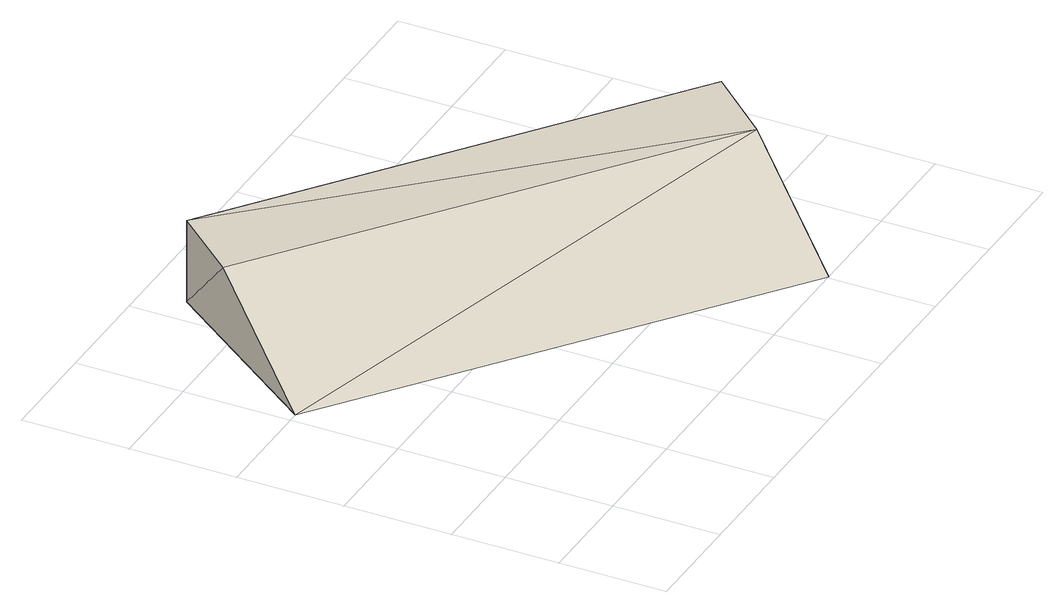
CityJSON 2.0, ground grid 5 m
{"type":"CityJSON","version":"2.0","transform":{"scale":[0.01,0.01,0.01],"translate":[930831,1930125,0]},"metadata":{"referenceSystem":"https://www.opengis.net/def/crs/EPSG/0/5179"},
"CityObjects":{
"building1":{"type":"Building","geometry":[{"type":"MultiSurface","lod":"3","boundaries":[[[0,1,2]],[[3,2,1]],[[4,5,6]],[[7,6,5]],[[4,0,5]],[[2,5,0]],[[6,1,4]],[[0,4,1]],[[5,2,7]],[[3,7,2]],[[7,3,6]],[[1,6,3]]]}]}
},
"vertices":[
[50,1500,0],[640,2300,0],[2010,0,0],[2610,800,0],[380,2000,400],[2340,500,400],[640,2300,400],[2610,800,400]
]}
